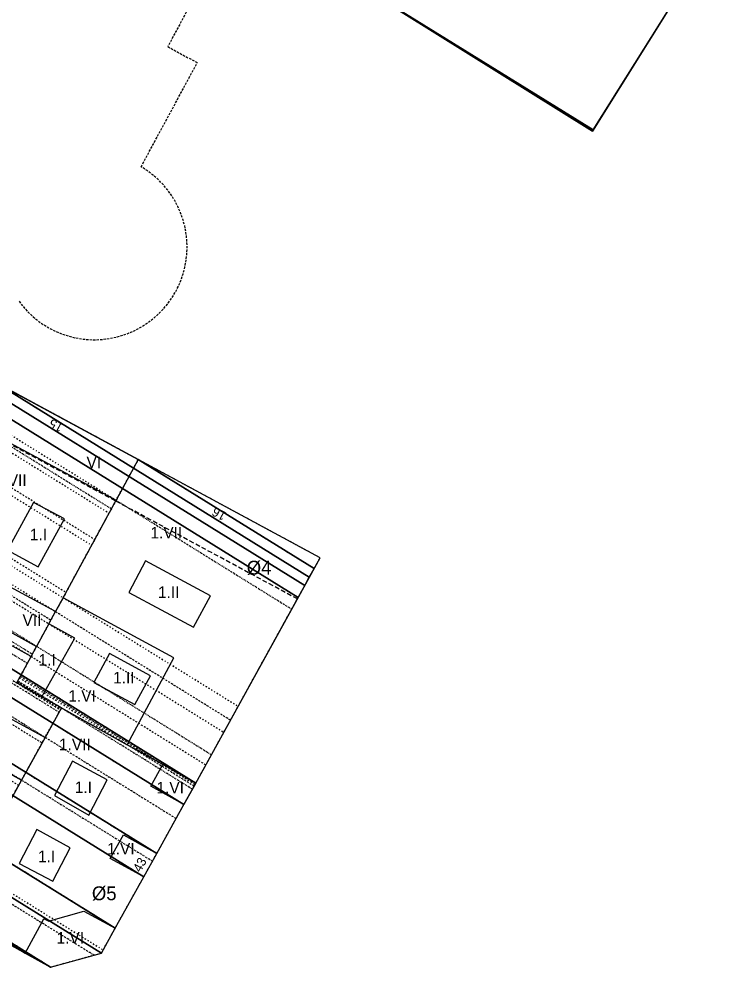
# Model space of a CAD drawing. Extents: x 676297 to 676945, y 613531 to 614154.
# Drawn here: x 676859.9 to 676936.5, y 613836 to 613938.6 of the extents above; entities that cross this region are included whole.
import ezdxf
from ezdxf.enums import TextEntityAlignment as Align

# ---------------------------------------------------------------- set-up
doc = ezdxf.new("R2010")
doc.units = 0
doc.header["$MEASUREMENT"] = 0
for name, pattern in [('DASHED', [0.75, 0.5, -0.25]), ('DOT', [0.25, 0, -0.25]), ('HIDDEN', [0.375, 0.25, -0.125])]:
    doc.linetypes.add(name, pattern=pattern)
doc.layers.get('0').update_dxf_attribs({"linetype": 'CONTINUOUS'})
for name, color, linetype in [('10', 7, 'CONTINUOUS'), ('11', 7, 'CONTINUOUS'), ('12', 7, 'CONTINUOUS'), ('13', 7, 'CONTINUOUS'), ('22', 7, 'CONTINUOUS'), ('27', 7, 'CONTINUOUS'), ('62', 7, 'CONTINUOUS'), ('8', 7, 'CONTINUOUS')]:
    doc.layers.add(name, color=color, linetype=linetype)
doc.styles.get("Standard").update_dxf_attribs({"font": 'txt', "height": 0.2})

msp = doc.modelspace()

# ---------------------------------------------------------------- linework, layer by layer
at = {"layer": '10', "color": 215, "linetype": 'CONTINUOUS'}
for p, q in [((676936.54, 613949.73), (676921.98, 613926.44)), ((676921.98, 613926.44), (676887.86, 613947.79)), ((676857.02, 613899.44), (676872.81, 613890.9)), ((676892.49, 613880.27), (676872.81, 613890.9)), ((676879.05, 613855.88), (676892.49, 613880.27)), ((676879.05, 613855.88), (676877.75, 613853.55)), ((676874.81, 613848.24), (676877.75, 613853.55)), ((676873.41, 613845.74), (676874.81, 613848.24)), ((676870.33, 613840.19), (676873.41, 613845.74)), ((676860.58, 613837.48), (676854.77, 613840.7)), ((676868.82, 613837.48), (676870.33, 613840.19)), ((676863.32, 613835.96), (676860.58, 613837.48)), ((676863.32, 613835.96), (676868.82, 613837.48))]:
    msp.add_line(p, q, dxfattribs=at)
at = {"layer": '11', "color": 215, "linetype": 'CONTINUOUS'}
for p, q in [((676872.81, 613890.9), (676870.41, 613886.49)), ((676864.67, 613875.93), (676870.41, 613886.49)), ((676864.67, 613875.93), (676863.85, 613874.44)), ((676863.13, 613873.11), (676863.85, 613874.44)), ((676863.13, 613873.11), (676861.81, 613870.68)), ((676861.21, 613869.58), (676861.81, 613870.68)), ((676859.66, 613866.72), (676861.21, 613869.58)), ((676859.66, 613866.72), (676862.37, 613865.2)), ((676864.5, 613864.01), (676862.37, 613865.2)), ((676864.5, 613864.01), (676862.73, 613860.83)), ((676864.5, 613864.01), (676871.63, 613860.03)), ((676862.73, 613860.83), (676860.17, 613856.2)), ((676875.48, 613857.88), (676871.63, 613860.03)), ((676879.05, 613855.88), (676875.48, 613857.88)), ((676860.17, 613856.2), (676854.85, 613846.59))]:
    msp.add_line(p, q, dxfattribs=at)
at = {"layer": '12', "color": 15, "linetype": 'DASHED'}
for p, q in [((676870.33, 613886.43), (676854.66, 613894.87)), ((676890.04, 613875.81), (676870.33, 613886.43))]:
    msp.add_line(p, q, dxfattribs=at)
at = {"layer": '12', "color": 15, "linetype": 'CONTINUOUS'}
for p, q in [((676854.68, 613895.01), (676870.41, 613886.49)), ((676861.47, 613886.27), (676858.66, 613881.1)), ((676864.82, 613884.48), (676861.47, 613886.27)), ((676861.99, 613879.28), (676864.82, 613884.48)), ((676863.85, 613874.44), (676848.27, 613882.87)), ((676858.66, 613881.1), (676861.99, 613879.28)), ((676873.61, 613879.95), (676871.81, 613876.52)), ((676880.62, 613876.16), (676873.61, 613879.95)), ((676846.31, 613879.15), (676861.81, 613870.68)), ((676861.21, 613869.58), (676845.79, 613878.16)), ((676876.65, 613869.44), (676864.67, 613875.93)), ((676871.81, 613876.52), (676878.81, 613872.76)), ((676878.81, 613872.76), (676880.62, 613876.16)), ((676865.94, 613871.58), (676863.13, 613873.11)), ((676862.37, 613865.2), (676865.94, 613871.58)), ((676869.71, 613869.91), (676867.99, 613866.77)), ((676874.15, 613867.5), (676869.71, 613869.91)), ((676871.63, 613860.03), (676876.65, 613869.44)), ((676872.46, 613864.38), (676874.15, 613867.5)), ((676867.99, 613866.77), (676872.46, 613864.38)), ((676852.45, 613866.4), (676862.73, 613860.83)), ((676849.89, 613861.81), (676860.17, 613856.2)), ((676865.7, 613858.25), (676863.74, 613854.54)), ((676869.45, 613856.24), (676865.7, 613858.25)), ((676874.19, 613855.55), (676875.48, 613857.88)), ((676867.46, 613852.42), (676869.45, 613856.24)), ((676877.75, 613853.55), (676874.19, 613855.55)), ((676863.74, 613854.54), (676867.46, 613852.42)), ((676861.83, 613850.87), (676859.93, 613847.19)), ((676865.46, 613848.86), (676861.83, 613850.87)), ((676869.79, 613847.71), (676871.2, 613850.27)), ((676871.2, 613850.27), (676874.81, 613848.24)), ((676863.57, 613845.26), (676865.46, 613848.86)), ((676859.93, 613847.19), (676863.57, 613845.26)), ((676873.41, 613845.74), (676869.79, 613847.71)), ((676863.11, 613840.92), (676866.92, 613842.01)), ((676866.92, 613842.01), (676870.33, 613840.19)), ((676860.58, 613837.48), (676862.59, 613841.2)), ((676863.11, 613840.92), (676862.59, 613841.2))]:
    msp.add_line(p, q, dxfattribs=at)
at = {"layer": '8', "color": 15, "linetype": 'HIDDEN'}
for p, q in [((676878.9, 613940.97), (676876, 613935.6)), ((676876, 613935.6), (676879.2, 613933.86)), ((676873.12, 613922.6), (676879.2, 613933.86))]:
    msp.add_line(p, q, dxfattribs=at)
msp.add_arc((676868.05, 613913.92), 10.05, 215.8628, 59.6842, dxfattribs=at)

# ---------------------------------------------------------------- texts
at = {"layer": '13', "color": 15, "linetype": 'CONTINUOUS'}
for s, p in [('VI', (676868, 613890.59)), ('1.VII', (676859.01, 613888.66)), ('1.I', (676862.01, 613882.79)), ('1.VII', (676875.85, 613882.98)), ('1.II', (676876.11, 613876.54)), ('VII', (676861.31, 613873.51)), ('1.I', (676862.95, 613869.22)), ('1.II', (676871.25, 613867.29)), ('1.VI', (676866.73, 613865.31)), ('1.VII', (676865.95, 613860.06)), ('1.I', (676866.87, 613855.42)), ('1.VI', (676876.27, 613855.38)), ('1.VI', (676870.93, 613848.78)), ('1.I', (676862.89, 613847.94)), ('1.VI', (676865.46, 613839.13))]:
    msp.add_text(s, height=1.25, dxfattribs=at).set_placement(p, align=Align.MIDDLE)
at = {"layer": '22', "color": 7, "linetype": 'CONTINUOUS'}
for s, rotation, p in [('15', 151.6068, (676864.14, 613895.01)), ('16', 151.6068, (676881.8, 613885.45)), ('43', 61.1149, (676873.41, 613846.8))]:
    msp.add_text(s, height=1, rotation=rotation, dxfattribs=at).set_placement(p, align=Align.CENTER)
at = {"layer": '27', "color": 215, "linetype": 'CONTINUOUS'}
for s, p in [('%%c4', (676885.89, 613879.2)), ('%%c5', (676869.13, 613843.95))]:
    msp.add_text(s, height=1.5, dxfattribs=at).set_placement(p, align=Align.MIDDLE)

# ---------------------------------------------------------------- meshes
at = {"color": 7, "linetype": 'CONTINUOUS'}
mesh = msp.add_polyface(dxfattribs=at)
corners = [(676921.98, 613926.44), (676922.07, 613926.58), (676887.86, 613947.79), (676936.54, 613949.73), (676901.55, 613971.43), (676902.06, 613972.3), (676902.06, 613972.3)]
mesh.append_faces([[corners[k] for k in face] for face in [(0, 0, 1, 2), (2, 1, 3, 4), (4, 3, 6, 5)]], dxfattribs={"vtx0": -1, "vtx2": -1, "color": 7})
at = {"color": 7, "linetype": 'DOT'}
mesh = msp.add_polyface(dxfattribs=at)
corners = [(676844.28, 613875.31), (676844.53, 613875.77), (676854.3, 613869.71), (676844.66, 613876.02), (676859.66, 613866.72), (676845.79, 613878.16), (676860.81, 613868.84), (676846.18, 613878.9), (676861.21, 613869.58), (676846.31, 613879.15), (676861.35, 613869.83), (676846.76, 613880.01), (676861.81, 613870.68), (676848.06, 613882.46), (676863.13, 613873.11), (676848.27, 613882.87), (676863.35, 613873.52), (676848.76, 613883.8), (676863.85, 613874.44), (676849.55, 613885.3), (676864.67, 613875.93), (676849.87, 613885.9), (676864.99, 613876.52), (676852.58, 613891.04), (676867.76, 613881.62), (676852.92, 613891.67), (676868.1, 613882.25), (676854.42, 613894.53), (676869.65, 613885.09), (676854.68, 613895.01), (676869.91, 613885.56), (676855.17, 613895.94), (676870.41, 613886.49), (676857.02, 613899.44), (676872.3, 613889.97), (676857.02, 613899.44), (676872.81, 613890.9)]
mesh.append_faces([[corners[k] for k in face] for face in [(0, 0, 2, 1), (1, 2, 4, 3), (3, 4, 6, 5), (5, 6, 8, 7), (7, 8, 10, 9), (9, 10, 12, 11), (11, 12, 14, 13), (13, 14, 16, 15), (15, 16, 18, 17), (17, 18, 20, 19), (19, 20, 22, 21), (21, 22, 24, 23), (23, 24, 26, 25), (25, 26, 28, 27), (27, 28, 30, 29), (29, 30, 32, 31), (31, 32, 34, 33), (35, 34, 36, 36)]], dxfattribs={"vtx0": -1, "vtx2": -1, "color": 7})
mesh = msp.add_polyface(dxfattribs=at)
corners = [(676859.66, 613866.72), (676862.37, 613865.2), (676859.72, 613866.84), (676864.5, 613864.01), (676859.78, 613866.94), (676871.63, 613860.03), (676859.95, 613867.27), (676875.48, 613857.88), (676860.05, 613867.44), (676879.05, 613855.88), (676860.14, 613867.61), (676880.13, 613857.84), (676861.21, 613869.58), (676880.74, 613858.94), (676861.81, 613870.68), (676882.07, 613861.37), (676863.13, 613873.11), (676882.8, 613862.69), (676863.85, 613874.44), (676883.62, 613864.18), (676864.67, 613875.93), (676889.42, 613874.7), (676870.41, 613886.49), (676891.85, 613879.1), (676872.81, 613890.9), (676892.49, 613880.27), (676892.49, 613880.27)]
mesh.append_faces([[corners[k] for k in face] for face in [(0, 0, 1, 2), (2, 1, 3, 4), (4, 3, 5, 6), (6, 5, 7, 8), (8, 7, 9, 10), (10, 9, 11, 12), (12, 11, 13, 14), (14, 13, 15, 16), (16, 15, 17, 18), (18, 17, 19, 20), (20, 19, 21, 22), (22, 21, 23, 24), (24, 23, 26, 25)]], dxfattribs={"vtx0": -1, "vtx2": -1, "color": 7})
mesh = msp.add_polyface(dxfattribs=at)
corners = [(676842.05, 613847.76), (676842.12, 613847.87), (676844.48, 613846.41), (676842.27, 613848.15), (676850.2, 613843.24), (676842.33, 613848.26), (676852.34, 613842.05), (676844.06, 613851.36), (676854.06, 613845.16), (676844.37, 613851.91), (676854.37, 613845.72), (676844.48, 613852.11), (676854.48, 613845.92), (676844.85, 613852.78), (676854.85, 613846.59), (676849.89, 613861.81), (676859.86, 613855.63), (676849.89, 613861.81), (676860.17, 613856.2), (676850.21, 613862.38), (676862.4, 613860.22), (676852.45, 613866.4), (676862.73, 613860.83), (676852.78, 613867), (676864.24, 613863.55), (676854.3, 613869.71), (676864.38, 613863.79), (676859.66, 613866.72), (676864.44, 613863.91), (676862.37, 613865.2), (676864.5, 613864.01)]
mesh.append_faces([[corners[k] for k in face] for face in [(0, 0, 2, 1), (1, 2, 4, 3), (3, 4, 6, 5), (5, 6, 8, 7), (7, 8, 10, 9), (9, 10, 12, 11), (11, 12, 14, 13), (13, 14, 16, 15), (17, 16, 18, 19), (19, 18, 20, 21), (21, 20, 22, 23), (23, 22, 24, 25), (25, 24, 26, 27), (27, 26, 28, 29), (29, 28, 30, 30)]], dxfattribs={"vtx0": -1, "vtx2": -1, "color": 7})
mesh = msp.add_polyface(dxfattribs=at)
corners = [(676852.34, 613842.05), (676854.77, 613840.7), (676852.4, 613842.17), (676860.58, 613837.48), (676852.56, 613842.45), (676863.32, 613835.96), (676852.63, 613842.59), (676868.01, 613837.26), (676854.37, 613845.72), (676868.82, 613837.48), (676854.67, 613846.26), (676869.01, 613837.81), (676854.85, 613846.59), (676870.33, 613840.19), (676856.17, 613848.97), (676873.41, 613845.74), (676859.24, 613854.52), (676873.41, 613845.74), (676860.17, 613856.2), (676874.35, 613847.42), (676860.63, 613857.03), (676874.81, 613848.24), (676862.73, 613860.83), (676876.91, 613852.04), (676863.57, 613862.34), (676877.75, 613853.55), (676864.5, 613864.01), (676878.68, 613855.22), (676871.63, 613860.03), (676878.86, 613855.54), (676875.48, 613857.88), (676878.96, 613855.72), (676879.05, 613855.88)]
mesh.append_faces([[corners[k] for k in face] for face in [(0, 0, 1, 2), (2, 1, 3, 4), (4, 3, 5, 6), (6, 5, 7, 8), (8, 7, 9, 10), (10, 9, 11, 12), (12, 11, 13, 14), (14, 13, 15, 16), (16, 17, 19, 18), (18, 19, 21, 20), (20, 21, 23, 22), (22, 23, 25, 24), (24, 25, 27, 26), (26, 27, 29, 28), (28, 29, 31, 30), (30, 31, 32, 32)]], dxfattribs={"vtx0": -1, "vtx2": -1, "color": 7})
at = {"layer": '62', "color": 7, "linetype": 'CONTINUOUS'}
mesh = msp.add_polyface(dxfattribs=at)
corners = [(676793.27, 613874.75), (676797.38, 613872.46), (676793.38, 613874.94), (676816.33, 613861.96), (676793.93, 613875.85), (676821.43, 613859.15), (676794.08, 613876.11), (676826.49, 613856.36), (676794.23, 613876.36), (676831.72, 613853.48), (676794.39, 613876.63), (676842.05, 613847.76), (676794.69, 613877.12), (676844.48, 613846.41), (676794.76, 613877.23), (676850.2, 613843.24), (676794.92, 613877.51), (676852.34, 613842.05), (676794.99, 613877.61), (676854.77, 613840.7), (676795.06, 613877.73), (676860.58, 613837.48), (676795.22, 613878), (676863.32, 613835.96), (676795.3, 613878.14), (676868.82, 613837.48), (676797.46, 613881.73), (676870.33, 613840.19), (676799.05, 613884.38), (676873.41, 613845.74), (676802.32, 613889.82), (676874.81, 613848.24), (676803.79, 613892.27), (676877.75, 613853.55), (676806.92, 613897.47), (676879.05, 613855.88), (676808.29, 613899.75), (676890.13, 613875.98), (676820.1, 613919.4), (676890.83, 613877.26), (676841.7, 613907.72), (676891.33, 613878.17), (676857.02, 613899.44), (676891.85, 613879.1), (676872.81, 613890.9), (676892.49, 613880.27), (676892.49, 613880.27)]
mesh.append_faces([[corners[k] for k in face] for face in [(0, 0, 1, 2), (2, 1, 3, 4), (4, 3, 5, 6), (6, 5, 7, 8), (8, 7, 9, 10), (10, 9, 11, 12), (12, 11, 13, 14), (14, 13, 15, 16), (16, 15, 17, 18), (18, 17, 19, 20), (20, 19, 21, 22), (22, 21, 23, 24), (24, 23, 25, 26), (26, 25, 27, 28), (28, 27, 29, 30), (30, 29, 31, 32), (32, 31, 33, 34), (34, 33, 35, 36), (36, 35, 37, 38), (38, 37, 39, 40), (40, 39, 41, 42), (42, 41, 43, 44), (44, 43, 46, 45)]], dxfattribs={"vtx0": -1, "vtx2": -1, "color": 7})

doc.saveas('drawing.dxf')
